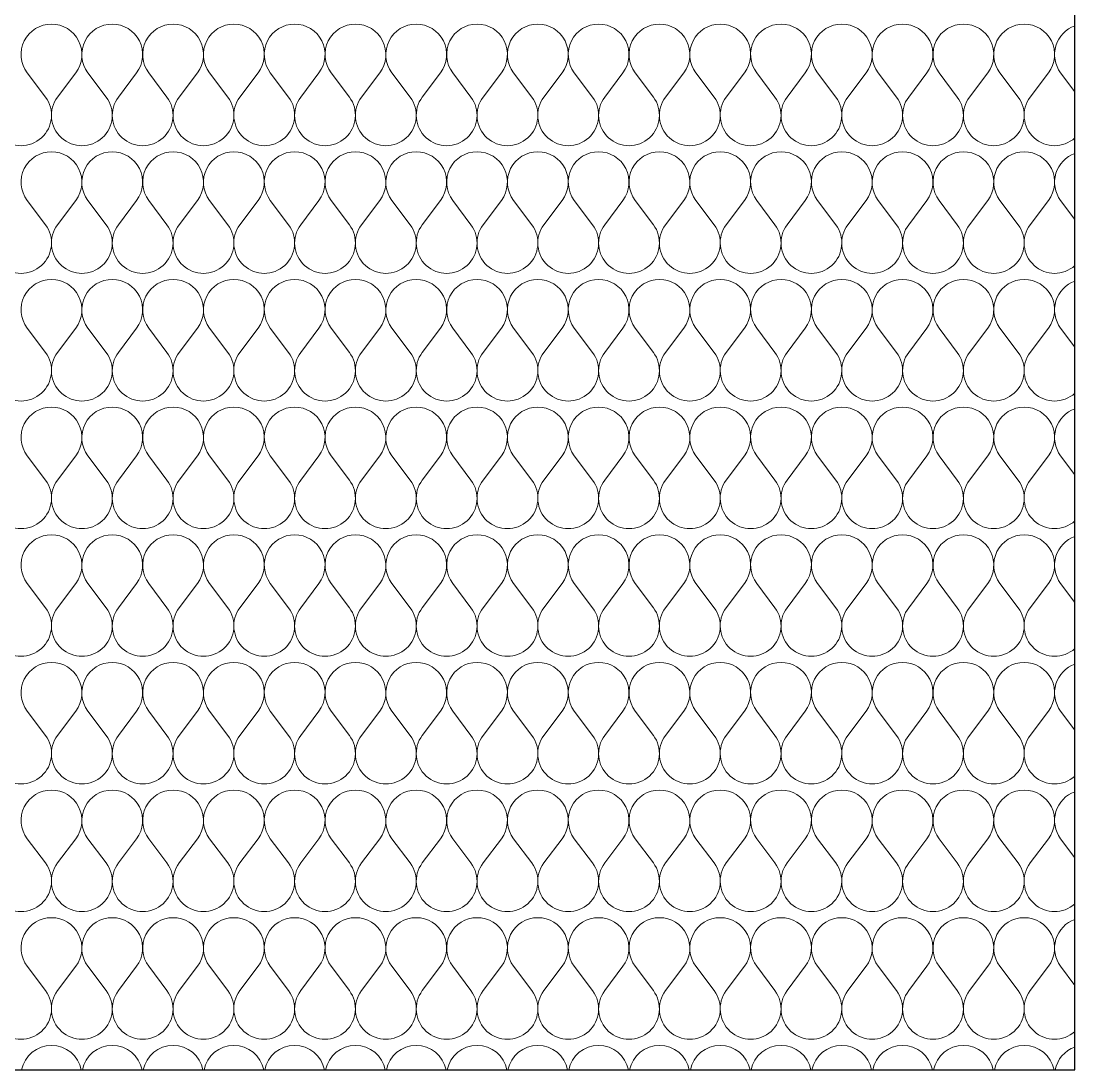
# Model space of a CAD drawing. Header units: centimetres. Extents: x 2952 to 4857, y -1578 to 78.
# Drawn here: x 4804.5 to 4856.5, y -738.6 to -686.9 of the extents above; entities that cross this region are included whole.
import ezdxf

# ---------------------------------------------------------------- set-up
doc = ezdxf.new("R2010")
doc.units = ezdxf.units.CM
doc.header["$MEASUREMENT"] = 0
doc.layers.add('fill', color=7, linetype='Continuous')

# ---------------------------------------------------------------- blocks, each defined once
blk = doc.blocks.new('*X10')
at = {"layer": 'fill', "color": 7, "linetype": 'Continuous', "lineweight": 5}
for p, q in [((4805.7, -690.6), (4804.8, -689.4)), ((4806.3, -690.6), (4807.2, -689.4)), ((4808.7, -690.6), (4807.8, -689.4)), ((4809.3, -690.6), (4810.2, -689.4)), ((4811.7, -690.6), (4810.8, -689.4)), ((4812.3, -690.6), (4813.2, -689.4)), ((4814.7, -690.6), (4813.8, -689.4)), ((4815.3, -690.6), (4816.2, -689.4)), ((4817.7, -690.6), (4816.8, -689.4)), ((4818.3, -690.6), (4819.2, -689.4)), ((4820.7, -690.6), (4819.8, -689.4)), ((4821.3, -690.6), (4822.2, -689.4)), ((4823.7, -690.6), (4822.8, -689.4)), ((4824.3, -690.6), (4825.2, -689.4)), ((4826.7, -690.6), (4825.8, -689.4)), ((4827.3, -690.6), (4828.2, -689.4)), ((4829.7, -690.6), (4828.8, -689.4)), ((4830.3, -690.6), (4831.2, -689.4)), ((4832.7, -690.6), (4831.8, -689.4)), ((4833.3, -690.6), (4834.2, -689.4)), ((4835.7, -690.6), (4834.8, -689.4)), ((4836.3, -690.6), (4837.2, -689.4)), ((4838.7, -690.6), (4837.8, -689.4)), ((4839.3, -690.6), (4840.2, -689.4)), ((4841.7, -690.6), (4840.8, -689.4)), ((4842.3, -690.6), (4843.2, -689.4)), ((4844.7, -690.6), (4843.8, -689.4)), ((4845.3, -690.6), (4846.2, -689.4)), ((4847.7, -690.6), (4846.8, -689.4)), ((4848.3, -690.6), (4849.2, -689.4)), ((4850.7, -690.6), (4849.8, -689.4)), ((4851.3, -690.6), (4852.2, -689.4)), ((4853.7, -690.6), (4852.8, -689.4)), ((4854.3, -690.6), (4855.2, -689.4)), ((4856.504, -690.339), (4855.8, -689.4)), ((4805.7, -696.9), (4804.8, -695.7)), ((4806.3, -696.9), (4807.2, -695.7)), ((4808.7, -696.9), (4807.8, -695.7)), ((4809.3, -696.9), (4810.2, -695.7)), ((4811.7, -696.9), (4810.8, -695.7)), ((4812.3, -696.9), (4813.2, -695.7)), ((4814.7, -696.9), (4813.8, -695.7)), ((4815.3, -696.9), (4816.2, -695.7)), ((4817.7, -696.9), (4816.8, -695.7)), ((4818.3, -696.9), (4819.2, -695.7)), ((4820.7, -696.9), (4819.8, -695.7)), ((4821.3, -696.9), (4822.2, -695.7)), ((4823.7, -696.9), (4822.8, -695.7)), ((4824.3, -696.9), (4825.2, -695.7)), ((4826.7, -696.9), (4825.8, -695.7)), ((4827.3, -696.9), (4828.2, -695.7)), ((4829.7, -696.9), (4828.8, -695.7)), ((4830.3, -696.9), (4831.2, -695.7)), ((4832.7, -696.9), (4831.8, -695.7)), ((4833.3, -696.9), (4834.2, -695.7)), ((4835.7, -696.9), (4834.8, -695.7)), ((4836.3, -696.9), (4837.2, -695.7)), ((4838.7, -696.9), (4837.8, -695.7)), ((4839.3, -696.9), (4840.2, -695.7)), ((4841.7, -696.9), (4840.8, -695.7)), ((4842.3, -696.9), (4843.2, -695.7)), ((4844.7, -696.9), (4843.8, -695.7)), ((4845.3, -696.9), (4846.2, -695.7)), ((4847.7, -696.9), (4846.8, -695.7)), ((4848.3, -696.9), (4849.2, -695.7)), ((4850.7, -696.9), (4849.8, -695.7)), ((4851.3, -696.9), (4852.2, -695.7)), ((4853.7, -696.9), (4852.8, -695.7)), ((4854.3, -696.9), (4855.2, -695.7)), ((4856.504, -696.639), (4855.8, -695.7)), ((4805.7, -703.2), (4804.8, -702)), ((4806.3, -703.2), (4807.2, -702)), ((4808.7, -703.2), (4807.8, -702)), ((4809.3, -703.2), (4810.2, -702)), ((4811.7, -703.2), (4810.8, -702)), ((4812.3, -703.2), (4813.2, -702)), ((4814.7, -703.2), (4813.8, -702)), ((4815.3, -703.2), (4816.2, -702)), ((4817.7, -703.2), (4816.8, -702)), ((4818.3, -703.2), (4819.2, -702)), ((4820.7, -703.2), (4819.8, -702)), ((4821.3, -703.2), (4822.2, -702)), ((4823.7, -703.2), (4822.8, -702)), ((4824.3, -703.2), (4825.2, -702)), ((4826.7, -703.2), (4825.8, -702)), ((4827.3, -703.2), (4828.2, -702)), ((4829.7, -703.2), (4828.8, -702)), ((4830.3, -703.2), (4831.2, -702)), ((4832.7, -703.2), (4831.8, -702)), ((4833.3, -703.2), (4834.2, -702)), ((4835.7, -703.2), (4834.8, -702)), ((4836.3, -703.2), (4837.2, -702)), ((4838.7, -703.2), (4837.8, -702)), ((4839.3, -703.2), (4840.2, -702)), ((4841.7, -703.2), (4840.8, -702)), ((4842.3, -703.2), (4843.2, -702)), ((4844.7, -703.2), (4843.8, -702)), ((4845.3, -703.2), (4846.2, -702)), ((4847.7, -703.2), (4846.8, -702)), ((4848.3, -703.2), (4849.2, -702)), ((4850.7, -703.2), (4849.8, -702)), ((4851.3, -703.2), (4852.2, -702)), ((4853.7, -703.2), (4852.8, -702)), ((4854.3, -703.2), (4855.2, -702)), ((4856.504, -702.939), (4855.8, -702)), ((4805.7, -709.5), (4804.8, -708.3)), ((4806.3, -709.5), (4807.2, -708.3)), ((4808.7, -709.5), (4807.8, -708.3)), ((4809.3, -709.5), (4810.2, -708.3)), ((4811.7, -709.5), (4810.8, -708.3)), ((4812.3, -709.5), (4813.2, -708.3)), ((4814.7, -709.5), (4813.8, -708.3)), ((4815.3, -709.5), (4816.2, -708.3)), ((4817.7, -709.5), (4816.8, -708.3)), ((4818.3, -709.5), (4819.2, -708.3)), ((4820.7, -709.5), (4819.8, -708.3)), ((4821.3, -709.5), (4822.2, -708.3)), ((4823.7, -709.5), (4822.8, -708.3)), ((4824.3, -709.5), (4825.2, -708.3)), ((4826.7, -709.5), (4825.8, -708.3)), ((4827.3, -709.5), (4828.2, -708.3)), ((4829.7, -709.5), (4828.8, -708.3)), ((4830.3, -709.5), (4831.2, -708.3)), ((4832.7, -709.5), (4831.8, -708.3)), ((4833.3, -709.5), (4834.2, -708.3)), ((4835.7, -709.5), (4834.8, -708.3)), ((4836.3, -709.5), (4837.2, -708.3)), ((4838.7, -709.5), (4837.8, -708.3)), ((4839.3, -709.5), (4840.2, -708.3)), ((4841.7, -709.5), (4840.8, -708.3)), ((4842.3, -709.5), (4843.2, -708.3)), ((4844.7, -709.5), (4843.8, -708.3)), ((4845.3, -709.5), (4846.2, -708.3)), ((4847.7, -709.5), (4846.8, -708.3)), ((4848.3, -709.5), (4849.2, -708.3)), ((4850.7, -709.5), (4849.8, -708.3)), ((4851.3, -709.5), (4852.2, -708.3)), ((4853.7, -709.5), (4852.8, -708.3)), ((4854.3, -709.5), (4855.2, -708.3)), ((4856.504, -709.239), (4855.8, -708.3)), ((4805.7, -715.8), (4804.8, -714.6)), ((4806.3, -715.8), (4807.2, -714.6)), ((4808.7, -715.8), (4807.8, -714.6)), ((4809.3, -715.8), (4810.2, -714.6)), ((4811.7, -715.8), (4810.8, -714.6)), ((4812.3, -715.8), (4813.2, -714.6)), ((4814.7, -715.8), (4813.8, -714.6)), ((4815.3, -715.8), (4816.2, -714.6)), ((4817.7, -715.8), (4816.8, -714.6)), ((4818.3, -715.8), (4819.2, -714.6)), ((4820.7, -715.8), (4819.8, -714.6)), ((4821.3, -715.8), (4822.2, -714.6)), ((4823.7, -715.8), (4822.8, -714.6)), ((4824.3, -715.8), (4825.2, -714.6)), ((4826.7, -715.8), (4825.8, -714.6)), ((4827.3, -715.8), (4828.2, -714.6)), ((4829.7, -715.8), (4828.8, -714.6)), ((4830.3, -715.8), (4831.2, -714.6)), ((4832.7, -715.8), (4831.8, -714.6)), ((4833.3, -715.8), (4834.2, -714.6)), ((4835.7, -715.8), (4834.8, -714.6)), ((4836.3, -715.8), (4837.2, -714.6)), ((4838.7, -715.8), (4837.8, -714.6)), ((4839.3, -715.8), (4840.2, -714.6)), ((4841.7, -715.8), (4840.8, -714.6)), ((4842.3, -715.8), (4843.2, -714.6)), ((4844.7, -715.8), (4843.8, -714.6)), ((4845.3, -715.8), (4846.2, -714.6)), ((4847.7, -715.8), (4846.8, -714.6)), ((4848.3, -715.8), (4849.2, -714.6)), ((4850.7, -715.8), (4849.8, -714.6)), ((4851.3, -715.8), (4852.2, -714.6)), ((4853.7, -715.8), (4852.8, -714.6)), ((4854.3, -715.8), (4855.2, -714.6)), ((4856.504, -715.539), (4855.8, -714.6)), ((4805.7, -722.1), (4804.8, -720.9)), ((4806.3, -722.1), (4807.2, -720.9)), ((4808.7, -722.1), (4807.8, -720.9)), ((4809.3, -722.1), (4810.2, -720.9)), ((4811.7, -722.1), (4810.8, -720.9)), ((4812.3, -722.1), (4813.2, -720.9)), ((4814.7, -722.1), (4813.8, -720.9)), ((4815.3, -722.1), (4816.2, -720.9)), ((4817.7, -722.1), (4816.8, -720.9)), ((4818.3, -722.1), (4819.2, -720.9)), ((4820.7, -722.1), (4819.8, -720.9)), ((4821.3, -722.1), (4822.2, -720.9)), ((4823.7, -722.1), (4822.8, -720.9)), ((4824.3, -722.1), (4825.2, -720.9)), ((4826.7, -722.1), (4825.8, -720.9)), ((4827.3, -722.1), (4828.2, -720.9)), ((4829.7, -722.1), (4828.8, -720.9)), ((4830.3, -722.1), (4831.2, -720.9)), ((4832.7, -722.1), (4831.8, -720.9)), ((4833.3, -722.1), (4834.2, -720.9)), ((4835.7, -722.1), (4834.8, -720.9)), ((4836.3, -722.1), (4837.2, -720.9)), ((4838.7, -722.1), (4837.8, -720.9)), ((4839.3, -722.1), (4840.2, -720.9)), ((4841.7, -722.1), (4840.8, -720.9)), ((4842.3, -722.1), (4843.2, -720.9)), ((4844.7, -722.1), (4843.8, -720.9)), ((4845.3, -722.1), (4846.2, -720.9)), ((4847.7, -722.1), (4846.8, -720.9)), ((4848.3, -722.1), (4849.2, -720.9)), ((4850.7, -722.1), (4849.8, -720.9)), ((4851.3, -722.1), (4852.2, -720.9)), ((4853.7, -722.1), (4852.8, -720.9)), ((4854.3, -722.1), (4855.2, -720.9)), ((4856.504, -721.839), (4855.8, -720.9)), ((4805.7, -728.4), (4804.8, -727.2)), ((4806.3, -728.4), (4807.2, -727.2)), ((4808.7, -728.4), (4807.8, -727.2)), ((4809.3, -728.4), (4810.2, -727.2)), ((4811.7, -728.4), (4810.8, -727.2)), ((4812.3, -728.4), (4813.2, -727.2)), ((4814.7, -728.4), (4813.8, -727.2)), ((4815.3, -728.4), (4816.2, -727.2)), ((4817.7, -728.4), (4816.8, -727.2)), ((4818.3, -728.4), (4819.2, -727.2)), ((4820.7, -728.4), (4819.8, -727.2)), ((4821.3, -728.4), (4822.2, -727.2)), ((4823.7, -728.4), (4822.8, -727.2)), ((4824.3, -728.4), (4825.2, -727.2)), ((4826.7, -728.4), (4825.8, -727.2)), ((4827.3, -728.4), (4828.2, -727.2)), ((4829.7, -728.4), (4828.8, -727.2)), ((4830.3, -728.4), (4831.2, -727.2)), ((4832.7, -728.4), (4831.8, -727.2)), ((4833.3, -728.4), (4834.2, -727.2)), ((4835.7, -728.4), (4834.8, -727.2)), ((4836.3, -728.4), (4837.2, -727.2)), ((4838.7, -728.4), (4837.8, -727.2)), ((4839.3, -728.4), (4840.2, -727.2)), ((4841.7, -728.4), (4840.8, -727.2)), ((4842.3, -728.4), (4843.2, -727.2)), ((4844.7, -728.4), (4843.8, -727.2)), ((4845.3, -728.4), (4846.2, -727.2)), ((4847.7, -728.4), (4846.8, -727.2)), ((4848.3, -728.4), (4849.2, -727.2)), ((4850.7, -728.4), (4849.8, -727.2)), ((4851.3, -728.4), (4852.2, -727.2)), ((4853.7, -728.4), (4852.8, -727.2)), ((4854.3, -728.4), (4855.2, -727.2)), ((4856.504, -728.139), (4855.8, -727.2)), ((4805.7, -734.7), (4804.8, -733.5)), ((4806.3, -734.7), (4807.2, -733.5)), ((4808.7, -734.7), (4807.8, -733.5)), ((4809.3, -734.7), (4810.2, -733.5)), ((4811.7, -734.7), (4810.8, -733.5)), ((4812.3, -734.7), (4813.2, -733.5)), ((4814.7, -734.7), (4813.8, -733.5)), ((4815.3, -734.7), (4816.2, -733.5)), ((4817.7, -734.7), (4816.8, -733.5)), ((4818.3, -734.7), (4819.2, -733.5)), ((4820.7, -734.7), (4819.8, -733.5)), ((4821.3, -734.7), (4822.2, -733.5)), ((4823.7, -734.7), (4822.8, -733.5)), ((4824.3, -734.7), (4825.2, -733.5)), ((4826.7, -734.7), (4825.8, -733.5)), ((4827.3, -734.7), (4828.2, -733.5)), ((4829.7, -734.7), (4828.8, -733.5)), ((4830.3, -734.7), (4831.2, -733.5)), ((4832.7, -734.7), (4831.8, -733.5)), ((4833.3, -734.7), (4834.2, -733.5)), ((4835.7, -734.7), (4834.8, -733.5)), ((4836.3, -734.7), (4837.2, -733.5)), ((4838.7, -734.7), (4837.8, -733.5)), ((4839.3, -734.7), (4840.2, -733.5)), ((4841.7, -734.7), (4840.8, -733.5)), ((4842.3, -734.7), (4843.2, -733.5)), ((4844.7, -734.7), (4843.8, -733.5)), ((4845.3, -734.7), (4846.2, -733.5)), ((4847.7, -734.7), (4846.8, -733.5)), ((4848.3, -734.7), (4849.2, -733.5)), ((4850.7, -734.7), (4849.8, -733.5)), ((4851.3, -734.7), (4852.2, -733.5)), ((4853.7, -734.7), (4852.8, -733.5)), ((4854.3, -734.7), (4855.2, -733.5)), ((4856.504, -734.439), (4855.8, -733.5))]:
    blk.add_line(p, q, dxfattribs=at)
for centre, start, end in [((4806, -688.5), 90, 216.8699), ((4806, -688.5), 323.1301, 90), ((4809, -688.5), 90, 216.8699), ((4809, -688.5), 323.1301, 90), ((4812, -688.5), 90, 216.8699), ((4812, -688.5), 323.1301, 90), ((4815, -688.5), 90, 216.8699), ((4815, -688.5), 323.1301, 90), ((4818, -688.5), 90, 216.8699), ((4818, -688.5), 323.1301, 90), ((4821, -688.5), 90, 216.8699), ((4821, -688.5), 323.1301, 90), ((4824, -688.5), 90, 216.8699), ((4824, -688.5), 323.1301, 90), ((4827, -688.5), 90, 216.8699), ((4827, -688.5), 323.1301, 90), ((4830, -688.5), 90, 216.8699), ((4830, -688.5), 323.1301, 90), ((4833, -688.5), 90, 216.8699), ((4833, -688.5), 323.1301, 90), ((4836, -688.5), 90, 216.8699), ((4836, -688.5), 323.1301, 90), ((4839, -688.5), 90, 216.8699), ((4839, -688.5), 323.1301, 90), ((4842, -688.5), 90, 216.8699), ((4842, -688.5), 323.1301, 90), ((4845, -688.5), 90, 216.8699), ((4845, -688.5), 323.1301, 90), ((4848, -688.5), 90, 216.8699), ((4848, -688.5), 323.1301, 90), ((4851, -688.5), 90, 216.8699), ((4851, -688.5), 323.1301, 90), ((4854, -688.5), 90, 216.8699), ((4854, -688.5), 323.1301, 90), ((4857, -688.5), 109.3072, 216.8699), ((4804.5, -691.5), 143.1301, 36.8699), ((4807.5, -691.5), 143.1301, 36.8699), ((4810.5, -691.5), 143.1301, 36.8699), ((4813.5, -691.5), 143.1301, 36.8699), ((4816.5, -691.5), 143.1301, 36.8699), ((4819.5, -691.5), 143.1301, 36.8699), ((4822.5, -691.5), 143.1301, 36.8699), ((4825.5, -691.5), 143.1301, 36.8699), ((4828.5, -691.5), 143.1301, 36.8699), ((4831.5, -691.5), 143.1301, 36.8699), ((4834.5, -691.5), 143.1301, 36.8699), ((4837.5, -691.5), 143.1301, 36.8699), ((4840.5, -691.5), 143.1301, 36.8699), ((4843.5, -691.5), 143.1301, 36.8699), ((4846.5, -691.5), 143.1301, 36.8699), ((4849.5, -691.5), 143.1301, 36.8699), ((4852.5, -691.5), 143.1301, 36.8699), ((4855.5, -691.5), 143.1301, 312.0182), ((4806, -694.8), 90, 216.8699), ((4806, -694.8), 323.1301, 90), ((4809, -694.8), 90, 216.8699), ((4809, -694.8), 323.1301, 90), ((4812, -694.8), 90, 216.8699), ((4812, -694.8), 323.1301, 90), ((4815, -694.8), 90, 216.8699), ((4815, -694.8), 323.1301, 90), ((4818, -694.8), 90, 216.8699), ((4818, -694.8), 323.1301, 90), ((4821, -694.8), 90, 216.8699), ((4821, -694.8), 323.1301, 90), ((4824, -694.8), 90, 216.8699), ((4824, -694.8), 323.1301, 90), ((4827, -694.8), 90, 216.8699), ((4827, -694.8), 323.1301, 90), ((4830, -694.8), 90, 216.8699), ((4830, -694.8), 323.1301, 90), ((4833, -694.8), 90, 216.8699), ((4833, -694.8), 323.1301, 90), ((4836, -694.8), 90, 216.8699), ((4836, -694.8), 323.1301, 90), ((4839, -694.8), 90, 216.8699), ((4839, -694.8), 323.1301, 90), ((4842, -694.8), 90, 216.8699), ((4842, -694.8), 323.1301, 90), ((4845, -694.8), 90, 216.8699), ((4845, -694.8), 323.1301, 90), ((4848, -694.8), 90, 216.8699), ((4848, -694.8), 323.1301, 90), ((4851, -694.8), 90, 216.8699), ((4851, -694.8), 323.1301, 90), ((4854, -694.8), 90, 216.8699), ((4854, -694.8), 323.1301, 90), ((4857, -694.8), 109.3072, 216.8699), ((4804.5, -697.8), 143.1301, 36.8699), ((4807.5, -697.8), 143.1301, 36.8699), ((4810.5, -697.8), 143.1301, 36.8699), ((4813.5, -697.8), 143.1301, 36.8699), ((4816.5, -697.8), 143.1301, 36.8699), ((4819.5, -697.8), 143.1301, 36.8699), ((4822.5, -697.8), 143.1301, 36.8699), ((4825.5, -697.8), 143.1301, 36.8699), ((4828.5, -697.8), 143.1301, 36.8699), ((4831.5, -697.8), 143.1301, 36.8699), ((4834.5, -697.8), 143.1301, 36.8699), ((4837.5, -697.8), 143.1301, 36.8699), ((4840.5, -697.8), 143.1301, 36.8699), ((4843.5, -697.8), 143.1301, 36.8699), ((4846.5, -697.8), 143.1301, 36.8699), ((4849.5, -697.8), 143.1301, 36.8699), ((4852.5, -697.8), 143.1301, 36.8699), ((4855.5, -697.8), 143.1301, 312.0182), ((4806, -701.1), 90, 216.8699), ((4806, -701.1), 323.1301, 90), ((4809, -701.1), 90, 216.8699), ((4809, -701.1), 323.1301, 90), ((4812, -701.1), 90, 216.8699), ((4812, -701.1), 323.1301, 90), ((4815, -701.1), 90, 216.8699), ((4815, -701.1), 323.1301, 90), ((4818, -701.1), 90, 216.8699), ((4818, -701.1), 323.1301, 90), ((4821, -701.1), 90, 216.8699), ((4821, -701.1), 323.1301, 90), ((4824, -701.1), 90, 216.8699), ((4824, -701.1), 323.1301, 90), ((4827, -701.1), 90, 216.8699), ((4827, -701.1), 323.1301, 90), ((4830, -701.1), 90, 216.8699), ((4830, -701.1), 323.1301, 90), ((4833, -701.1), 90, 216.8699), ((4833, -701.1), 323.1301, 90), ((4836, -701.1), 90, 216.8699), ((4836, -701.1), 323.1301, 90), ((4839, -701.1), 90, 216.8699), ((4839, -701.1), 323.1301, 90), ((4842, -701.1), 90, 216.8699), ((4842, -701.1), 323.1301, 90), ((4845, -701.1), 90, 216.8699), ((4845, -701.1), 323.1301, 90), ((4848, -701.1), 90, 216.8699), ((4848, -701.1), 323.1301, 90), ((4851, -701.1), 90, 216.8699), ((4851, -701.1), 323.1301, 90), ((4854, -701.1), 90, 216.8699), ((4854, -701.1), 323.1301, 90), ((4857, -701.1), 109.3072, 216.8699), ((4804.5, -704.1), 143.1301, 36.8699), ((4807.5, -704.1), 143.1301, 36.8699), ((4810.5, -704.1), 143.1301, 36.8699), ((4813.5, -704.1), 143.1301, 36.8699), ((4816.5, -704.1), 143.1301, 36.8699), ((4819.5, -704.1), 143.1301, 36.8699), ((4822.5, -704.1), 143.1301, 36.8699), ((4825.5, -704.1), 143.1301, 36.8699), ((4828.5, -704.1), 143.1301, 36.8699), ((4831.5, -704.1), 143.1301, 36.8699), ((4834.5, -704.1), 143.1301, 36.8699), ((4837.5, -704.1), 143.1301, 36.8699), ((4840.5, -704.1), 143.1301, 36.8699), ((4843.5, -704.1), 143.1301, 36.8699), ((4846.5, -704.1), 143.1301, 36.8699), ((4849.5, -704.1), 143.1301, 36.8699), ((4852.5, -704.1), 143.1301, 36.8699), ((4855.5, -704.1), 143.1301, 312.0182), ((4806, -707.4), 90, 216.8699), ((4806, -707.4), 323.1301, 90), ((4809, -707.4), 90, 216.8699), ((4809, -707.4), 323.1301, 90), ((4812, -707.4), 90, 216.8699), ((4812, -707.4), 323.1301, 90), ((4815, -707.4), 90, 216.8699), ((4815, -707.4), 323.1301, 90), ((4818, -707.4), 90, 216.8699), ((4818, -707.4), 323.1301, 90), ((4821, -707.4), 90, 216.8699), ((4821, -707.4), 323.1301, 90), ((4824, -707.4), 90, 216.8699), ((4824, -707.4), 323.1301, 90), ((4827, -707.4), 90, 216.8699), ((4827, -707.4), 323.1301, 90), ((4830, -707.4), 90, 216.8699), ((4830, -707.4), 323.1301, 90), ((4833, -707.4), 90, 216.8699), ((4833, -707.4), 323.1301, 90), ((4836, -707.4), 90, 216.8699), ((4836, -707.4), 323.1301, 90), ((4839, -707.4), 90, 216.8699), ((4839, -707.4), 323.1301, 90), ((4842, -707.4), 90, 216.8699), ((4842, -707.4), 323.1301, 90), ((4845, -707.4), 90, 216.8699), ((4845, -707.4), 323.1301, 90), ((4848, -707.4), 90, 216.8699), ((4848, -707.4), 323.1301, 90), ((4851, -707.4), 90, 216.8699), ((4851, -707.4), 323.1301, 90), ((4854, -707.4), 90, 216.8699), ((4854, -707.4), 323.1301, 90), ((4857, -707.4), 109.3072, 216.8699), ((4804.5, -710.4), 143.1301, 36.8699), ((4807.5, -710.4), 143.1301, 36.8699), ((4810.5, -710.4), 143.1301, 36.8699), ((4813.5, -710.4), 143.1301, 36.8699), ((4816.5, -710.4), 143.1301, 36.8699), ((4819.5, -710.4), 143.1301, 36.8699), ((4822.5, -710.4), 143.1301, 36.8699), ((4825.5, -710.4), 143.1301, 36.8699), ((4828.5, -710.4), 143.1301, 36.8699), ((4831.5, -710.4), 143.1301, 36.8699), ((4834.5, -710.4), 143.1301, 36.8699), ((4837.5, -710.4), 143.1301, 36.8699), ((4840.5, -710.4), 143.1301, 36.8699), ((4843.5, -710.4), 143.1301, 36.8699), ((4846.5, -710.4), 143.1301, 36.8699), ((4849.5, -710.4), 143.1301, 36.8699), ((4852.5, -710.4), 143.1301, 36.8699), ((4855.5, -710.4), 143.1301, 312.0182), ((4806, -713.7), 90, 216.8699), ((4806, -713.7), 323.1301, 90), ((4809, -713.7), 90, 216.8699), ((4809, -713.7), 323.1301, 90), ((4812, -713.7), 90, 216.8699), ((4812, -713.7), 323.1301, 90), ((4815, -713.7), 90, 216.8699), ((4815, -713.7), 323.1301, 90), ((4818, -713.7), 90, 216.8699), ((4818, -713.7), 323.1301, 90), ((4821, -713.7), 90, 216.8699), ((4821, -713.7), 323.1301, 90), ((4824, -713.7), 90, 216.8699), ((4824, -713.7), 323.1301, 90), ((4827, -713.7), 90, 216.8699), ((4827, -713.7), 323.1301, 90), ((4830, -713.7), 90, 216.8699), ((4830, -713.7), 323.1301, 90), ((4833, -713.7), 90, 216.8699), ((4833, -713.7), 323.1301, 90), ((4836, -713.7), 90, 216.8699), ((4836, -713.7), 323.1301, 90), ((4839, -713.7), 90, 216.8699), ((4839, -713.7), 323.1301, 90), ((4842, -713.7), 90, 216.8699), ((4842, -713.7), 323.1301, 90), ((4845, -713.7), 90, 216.8699), ((4845, -713.7), 323.1301, 90), ((4848, -713.7), 90, 216.8699), ((4848, -713.7), 323.1301, 90), ((4851, -713.7), 90, 216.8699), ((4851, -713.7), 323.1301, 90), ((4854, -713.7), 90, 216.8699), ((4854, -713.7), 323.1301, 90), ((4857, -713.7), 109.3072, 216.8699), ((4804.5, -716.7), 143.1301, 36.8699), ((4807.5, -716.7), 143.1301, 36.8699), ((4810.5, -716.7), 143.1301, 36.8699), ((4813.5, -716.7), 143.1301, 36.8699), ((4816.5, -716.7), 143.1301, 36.8699), ((4819.5, -716.7), 143.1301, 36.8699), ((4822.5, -716.7), 143.1301, 36.8699), ((4825.5, -716.7), 143.1301, 36.8699), ((4828.5, -716.7), 143.1301, 36.8699), ((4831.5, -716.7), 143.1301, 36.8699), ((4834.5, -716.7), 143.1301, 36.8699), ((4837.5, -716.7), 143.1301, 36.8699), ((4840.5, -716.7), 143.1301, 36.8699), ((4843.5, -716.7), 143.1301, 36.8699), ((4846.5, -716.7), 143.1301, 36.8699), ((4849.5, -716.7), 143.1301, 36.8699), ((4852.5, -716.7), 143.1301, 36.8699), ((4855.5, -716.7), 143.1301, 312.0182), ((4806, -720), 90, 216.8699), ((4806, -720), 323.1301, 90), ((4809, -720), 90, 216.8699), ((4809, -720), 323.1301, 90), ((4812, -720), 90, 216.8699), ((4812, -720), 323.1301, 90), ((4815, -720), 90, 216.8699), ((4815, -720), 323.1301, 90), ((4818, -720), 90, 216.8699), ((4818, -720), 323.1301, 90), ((4821, -720), 90, 216.8699), ((4821, -720), 323.1301, 90), ((4824, -720), 90, 216.8699), ((4824, -720), 323.1301, 90), ((4827, -720), 90, 216.8699), ((4827, -720), 323.1301, 90), ((4830, -720), 90, 216.8699), ((4830, -720), 323.1301, 90), ((4833, -720), 90, 216.8699), ((4833, -720), 323.1301, 90), ((4836, -720), 90, 216.8699), ((4836, -720), 323.1301, 90), ((4839, -720), 90, 216.8699), ((4839, -720), 323.1301, 90), ((4842, -720), 90, 216.8699), ((4842, -720), 323.1301, 90), ((4845, -720), 90, 216.8699), ((4845, -720), 323.1301, 90), ((4848, -720), 90, 216.8699), ((4848, -720), 323.1301, 90), ((4851, -720), 90, 216.8699), ((4851, -720), 323.1301, 90), ((4854, -720), 90, 216.8699), ((4854, -720), 323.1301, 90), ((4857, -720), 109.3072, 216.8699), ((4804.5, -723), 143.1301, 36.8699), ((4807.5, -723), 143.1301, 36.8699), ((4810.5, -723), 143.1301, 36.8699), ((4813.5, -723), 143.1301, 36.8699), ((4816.5, -723), 143.1301, 36.8699), ((4819.5, -723), 143.1301, 36.8699), ((4822.5, -723), 143.1301, 36.8699), ((4825.5, -723), 143.1301, 36.8699), ((4828.5, -723), 143.1301, 36.8699), ((4831.5, -723), 143.1301, 36.8699), ((4834.5, -723), 143.1301, 36.8699), ((4837.5, -723), 143.1301, 36.8699), ((4840.5, -723), 143.1301, 36.8699), ((4843.5, -723), 143.1301, 36.8699), ((4846.5, -723), 143.1301, 36.8699), ((4849.5, -723), 143.1301, 36.8699), ((4852.5, -723), 143.1301, 36.8699), ((4855.5, -723), 143.1301, 312.0182), ((4806, -726.3), 90, 216.8699), ((4806, -726.3), 323.1301, 90), ((4809, -726.3), 90, 216.8699), ((4809, -726.3), 323.1301, 90), ((4812, -726.3), 90, 216.8699), ((4812, -726.3), 323.1301, 90), ((4815, -726.3), 90, 216.8699), ((4815, -726.3), 323.1301, 90), ((4818, -726.3), 90, 216.8699), ((4818, -726.3), 323.1301, 90), ((4821, -726.3), 90, 216.8699), ((4821, -726.3), 323.1301, 90), ((4824, -726.3), 90, 216.8699), ((4824, -726.3), 323.1301, 90), ((4827, -726.3), 90, 216.8699), ((4827, -726.3), 323.1301, 90), ((4830, -726.3), 90, 216.8699), ((4830, -726.3), 323.1301, 90), ((4833, -726.3), 90, 216.8699), ((4833, -726.3), 323.1301, 90), ((4836, -726.3), 90, 216.8699), ((4836, -726.3), 323.1301, 90), ((4839, -726.3), 90, 216.8699), ((4839, -726.3), 323.1301, 90), ((4842, -726.3), 90, 216.8699), ((4842, -726.3), 323.1301, 90), ((4845, -726.3), 90, 216.8699), ((4845, -726.3), 323.1301, 90), ((4848, -726.3), 90, 216.8699), ((4848, -726.3), 323.1301, 90), ((4851, -726.3), 90, 216.8699), ((4851, -726.3), 323.1301, 90), ((4854, -726.3), 90, 216.8699), ((4854, -726.3), 323.1301, 90), ((4857, -726.3), 109.3072, 216.8699), ((4804.5, -729.3), 143.1301, 36.8699), ((4807.5, -729.3), 143.1301, 36.8699), ((4810.5, -729.3), 143.1301, 36.8699), ((4813.5, -729.3), 143.1301, 36.8699), ((4816.5, -729.3), 143.1301, 36.8699), ((4819.5, -729.3), 143.1301, 36.8699), ((4822.5, -729.3), 143.1301, 36.8699), ((4825.5, -729.3), 143.1301, 36.8699), ((4828.5, -729.3), 143.1301, 36.8699), ((4831.5, -729.3), 143.1301, 36.8699), ((4834.5, -729.3), 143.1301, 36.8699), ((4837.5, -729.3), 143.1301, 36.8699), ((4840.5, -729.3), 143.1301, 36.8699), ((4843.5, -729.3), 143.1301, 36.8699), ((4846.5, -729.3), 143.1301, 36.8699), ((4849.5, -729.3), 143.1301, 36.8699), ((4852.5, -729.3), 143.1301, 36.8699), ((4855.5, -729.3), 143.1301, 312.0182), ((4806, -732.6), 90, 216.8699), ((4806, -732.6), 323.1301, 90), ((4809, -732.6), 90, 216.8699), ((4809, -732.6), 323.1301, 90), ((4812, -732.6), 90, 216.8699), ((4812, -732.6), 323.1301, 90), ((4815, -732.6), 90, 216.8699), ((4815, -732.6), 323.1301, 90), ((4818, -732.6), 90, 216.8699), ((4818, -732.6), 323.1301, 90), ((4821, -732.6), 90, 216.8699), ((4821, -732.6), 323.1301, 90), ((4824, -732.6), 90, 216.8699), ((4824, -732.6), 323.1301, 90), ((4827, -732.6), 90, 216.8699), ((4827, -732.6), 323.1301, 90), ((4830, -732.6), 90, 216.8699), ((4830, -732.6), 323.1301, 90), ((4833, -732.6), 90, 216.8699), ((4833, -732.6), 323.1301, 90), ((4836, -732.6), 90, 216.8699), ((4836, -732.6), 323.1301, 90), ((4839, -732.6), 90, 216.8699), ((4839, -732.6), 323.1301, 90), ((4842, -732.6), 90, 216.8699), ((4842, -732.6), 323.1301, 90), ((4845, -732.6), 90, 216.8699), ((4845, -732.6), 323.1301, 90), ((4848, -732.6), 90, 216.8699), ((4848, -732.6), 323.1301, 90), ((4851, -732.6), 90, 216.8699), ((4851, -732.6), 323.1301, 90), ((4854, -732.6), 90, 216.8699), ((4854, -732.6), 323.1301, 90), ((4857, -732.6), 109.3072, 216.8699), ((4804.5, -735.6), 143.1301, 36.8699), ((4807.5, -735.6), 143.1301, 36.8699), ((4810.5, -735.6), 143.1301, 36.8699), ((4813.5, -735.6), 143.1301, 36.8699), ((4816.5, -735.6), 143.1301, 36.8699), ((4819.5, -735.6), 143.1301, 36.8699), ((4822.5, -735.6), 143.1301, 36.8699), ((4825.5, -735.6), 143.1301, 36.8699), ((4828.5, -735.6), 143.1301, 36.8699), ((4831.5, -735.6), 143.1301, 36.8699), ((4834.5, -735.6), 143.1301, 36.8699), ((4837.5, -735.6), 143.1301, 36.8699), ((4840.5, -735.6), 143.1301, 36.8699), ((4843.5, -735.6), 143.1301, 36.8699), ((4846.5, -735.6), 143.1301, 36.8699), ((4849.5, -735.6), 143.1301, 36.8699), ((4852.5, -735.6), 143.1301, 36.8699), ((4855.5, -735.6), 143.1301, 312.0182), ((4806, -738.9), 90, 168.955), ((4806, -738.9), 11.045, 90), ((4809, -738.9), 90, 168.955), ((4809, -738.9), 11.045, 90), ((4812, -738.9), 90, 168.955), ((4812, -738.9), 11.045, 90), ((4815, -738.9), 90, 168.955), ((4815, -738.9), 11.045, 90), ((4818, -738.9), 90, 168.955), ((4818, -738.9), 11.045, 90), ((4821, -738.9), 90, 168.955), ((4821, -738.9), 11.045, 90), ((4824, -738.9), 90, 168.955), ((4824, -738.9), 11.045, 90), ((4827, -738.9), 90, 168.955), ((4827, -738.9), 11.045, 90), ((4830, -738.9), 90, 168.955), ((4830, -738.9), 11.045, 90), ((4833, -738.9), 90, 168.955), ((4833, -738.9), 11.045, 90), ((4836, -738.9), 90, 168.955), ((4836, -738.9), 11.045, 90), ((4839, -738.9), 90, 168.955), ((4839, -738.9), 11.045, 90), ((4842, -738.9), 90, 168.955), ((4842, -738.9), 11.045, 90), ((4845, -738.9), 90, 168.955), ((4845, -738.9), 11.045, 90), ((4848, -738.9), 90, 168.955), ((4848, -738.9), 11.045, 90), ((4851, -738.9), 90, 168.955), ((4851, -738.9), 11.045, 90), ((4854, -738.9), 90, 168.955), ((4854, -738.9), 11.045, 90), ((4857, -738.9), 109.3072, 168.955)]:
    blk.add_arc(centre, 1.5, start, end, dxfattribs=at)

msp = doc.modelspace()

# ---------------------------------------------------------------- linework, layer by layer
at = {"layer": 'fill', "color": 7, "linetype": 'Continuous', "lineweight": 30, "flags": 128}
msp.add_lwpolyline([(4756.507, -738.613), (4856.504, -738.613), (4856.504, -638.617), (4756.507, -638.617)], close=True, dxfattribs=at)

# ---------------------------------------------------------------- block references
at = {"layer": 'fill', "color": 7, "linetype": 'Continuous', "lineweight": 5}
msp.add_blockref('*X10', (0, 0), dxfattribs=at)

doc.saveas('drawing.dxf')
